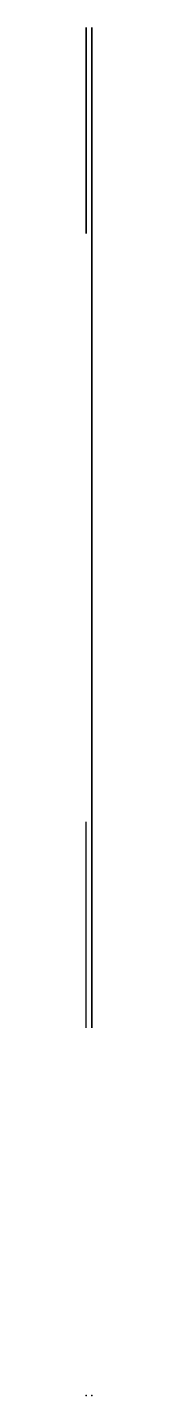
# Model space of a CAD drawing. Header units: centimetres. Extents: x -0.13 to -0.11, y 0 to 4.65.
import ezdxf

# ---------------------------------------------------------------- set-up
doc = ezdxf.new("R2010")
doc.units = ezdxf.units.CM
doc.header["$MEASUREMENT"] = 0
doc.layers.add('Prototype 1_Komponente3 v2_Neustrukturiert-Skizze1', color=7, linetype='Continuous')
doc.layers.add('Prototype 1_Komponente3 v2_Neustrukturiert-Skizze2', color=7, linetype='Continuous')

msp = doc.modelspace()

# ---------------------------------------------------------------- linework, layer by layer
at = {"layer": 'Prototype 1_Komponente3 v2_Neustrukturiert-Skizze1'}
for p, q in [((-0.11, 4.65), (-0.11, 4.65, 0.7)), ((-0.11, 4.65, 0.7), (-0.11, 3.95, 0.7)), ((-0.11, 1.25), (-0.11, 4.65)), ((-0.11, 3.95, 0.7), (-0.11, 1.95, 0.7)), ((-0.11, 1.95, 0.7), (-0.11, 1.25, 0.7)), ((-0.11, 1.25, 0.7), (-0.11, 1.25))]:
    msp.add_line(p, q, dxfattribs=at)
msp.add_point((-0.11, 0), dxfattribs=at)
at = {"layer": 'Prototype 1_Komponente3 v2_Neustrukturiert-Skizze2'}
for p, q in [((-0.13, 4.65), (-0.13, 3.95)), ((-0.13, 4.65, 0.7), (-0.13, 4.65)), ((-0.13, 3.95, 0.7), (-0.13, 4.65, 0.7)), ((-0.13, 3.95, 0.7), (-0.13, 4.65, 0.7)), ((-0.13, 4.65), (-0.13, 3.95)), ((-0.13, 4.65, 0.7), (-0.13, 4.65)), ((-0.13, 3.95), (-0.13, 3.95, 0.7)), ((-0.13, 1.9501), (-0.13, 1.9501, 0.6937)), ((-0.13, 1.25, 0.7), (-0.13, 1.9501, 0.7)), ((-0.13, 1.25), (-0.13, 1.9501)), ((-0.13, 1.9501, 0.7), (-0.13, 1.9501, 0.6937)), ((-0.13, 1.25, 0.7), (-0.13, 1.9501, 0.7)), ((-0.13, 1.25), (-0.13, 1.9501)), ((-0.13, 1.25, 0.6937), (-0.13, 1.25)), ((-0.13, 1.25, 0.6937), (-0.13, 1.25, 0.7)), ((-0.13, 1.25, 0.6937), (-0.13, 1.25)), ((-0.13, 1.25, 0.6937), (-0.13, 1.25, 0.7))]:
    msp.add_line(p, q, dxfattribs=at)
msp.add_point((-0.13, 0), dxfattribs=at)

doc.saveas('drawing.dxf')
